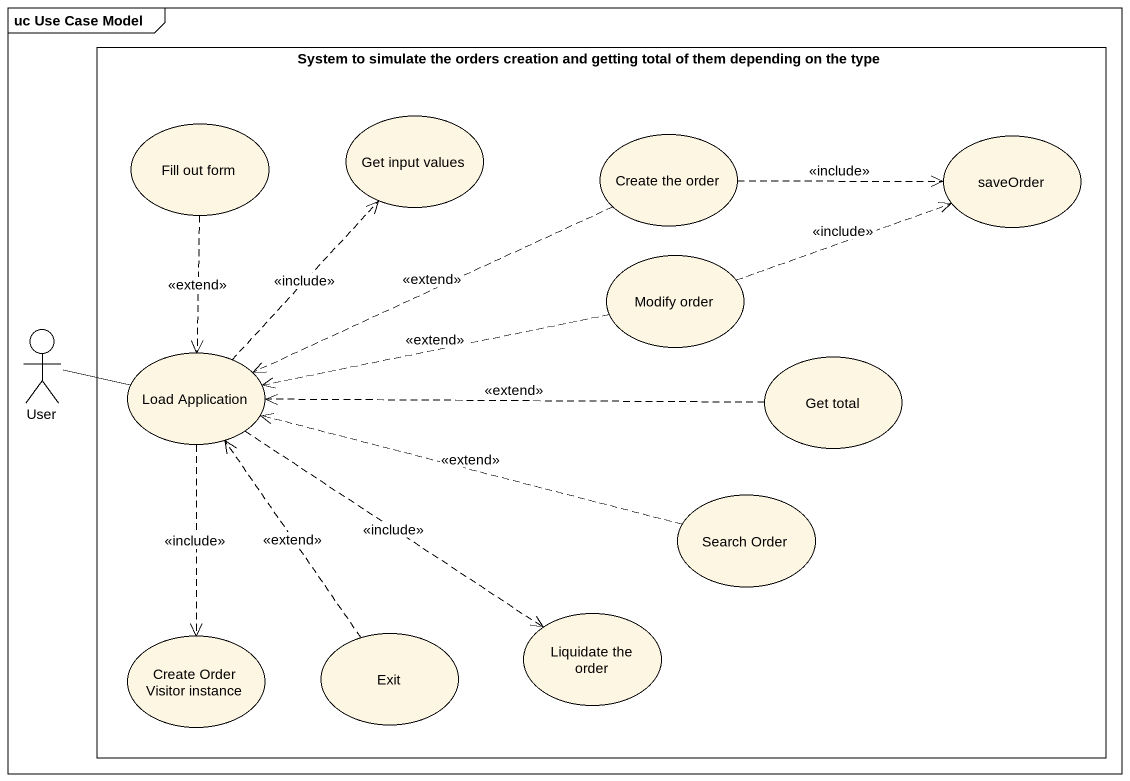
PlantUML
@startuml
mainframe uc Use Case Model
rectangle "System to simulate the orders creation and getting total of them depending on the type" as System_to_simulate_the {
  usecase "Fill out form" as Fill_out_form
  usecase "Get input values" as Get_input_values
  usecase "Create the order" as Create_the_order
  usecase saveOrder
  usecase "Modify order" as Modify_order
  usecase "Load Application" as Load_Application
  usecase "Get total" as Get_total
  usecase "Search Order" as Search_Order
  usecase "Create Order Visitor instance" as Create_Order_Visitor
  usecase Exit
  usecase "Liquidate the order" as Liquidate_the_order
}
actor User
Fill_out_form ..> Load_Application : <<extend>>
Create_the_order .right.> saveOrder : <<include>>
Create_the_order .left.> Load_Application : <<extend>>
Modify_order .right.> saveOrder : <<include>>
Modify_order .left.> Load_Application : <<extend>>
User -right- Load_Application
Load_Application .up.> Get_input_values : <<include>>
Load_Application ..> Create_Order_Visitor : <<include>>
Load_Application ..> Liquidate_the_order : <<include>>
Get_total .left.> Load_Application : <<extend>>
Search_Order .left.> Load_Application : <<extend>>
Exit .up.> Load_Application : <<extend>>
@enduml
